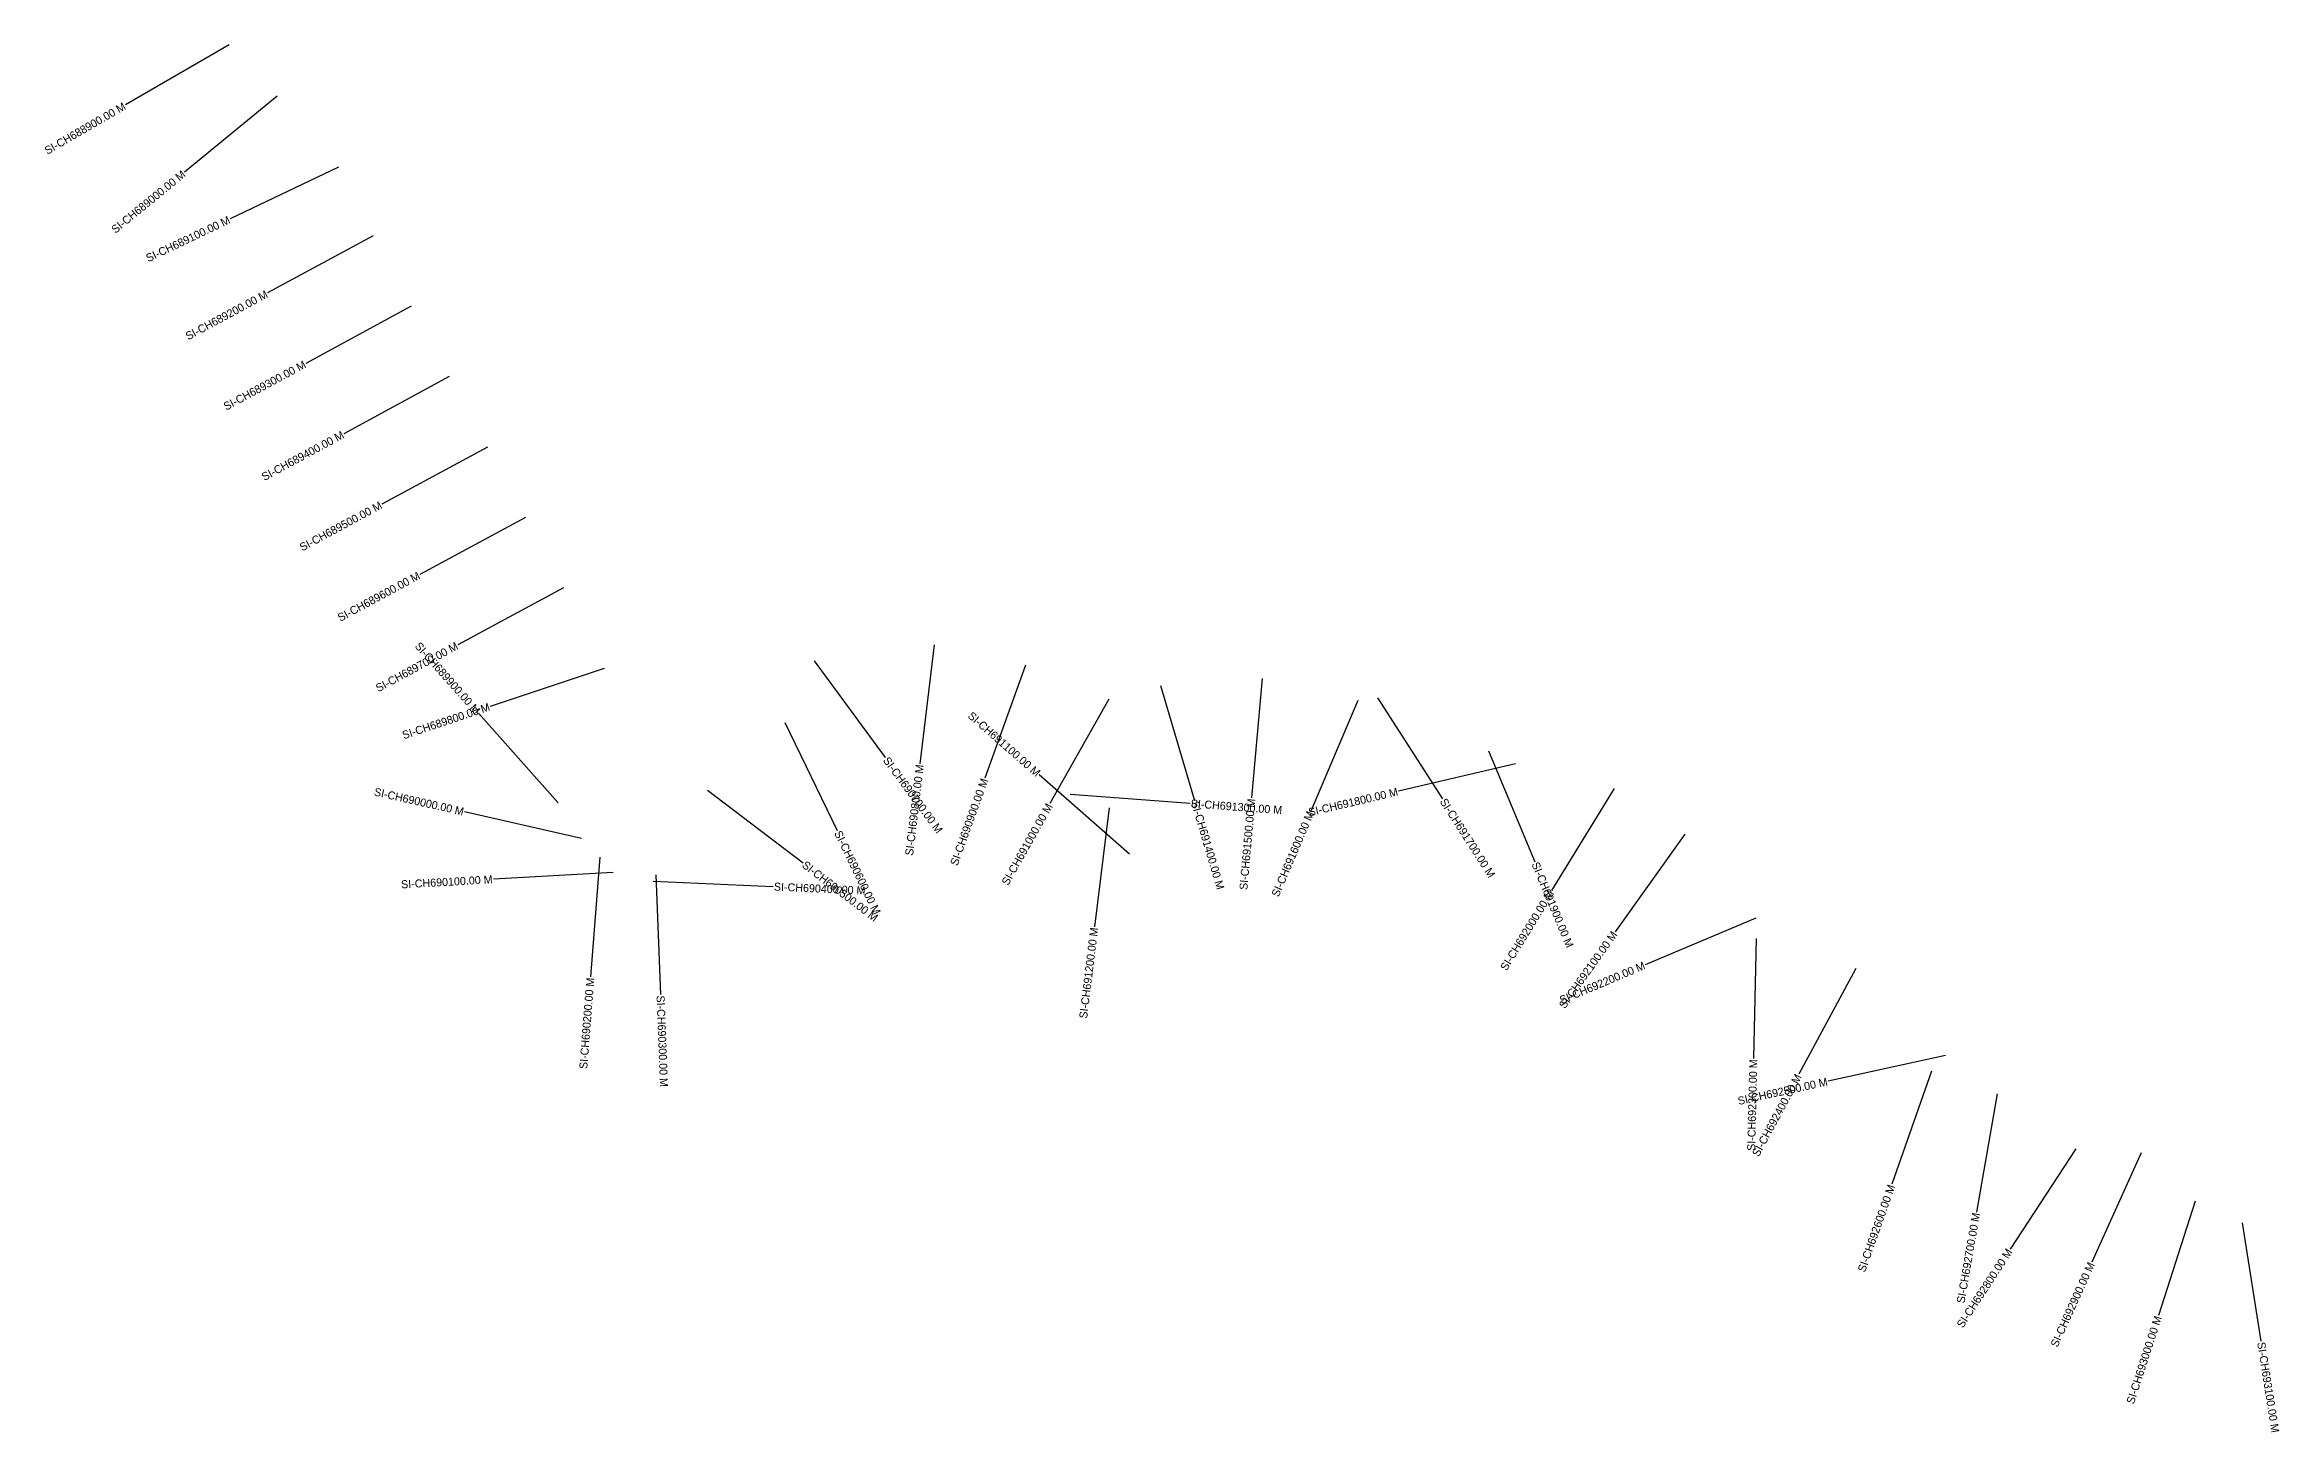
# Model space of a CAD drawing. Header units: metres. Extents: x 339539 to 346860, y 1761940 to 1765899.
# Drawn here: x 339963 to 342755, y 1761947 to 1763682 of the extents above; entities that cross this region are included whole.
import ezdxf
from ezdxf.enums import TextEntityAlignment as Align

# ---------------------------------------------------------------- set-up
doc = ezdxf.new("R2010")
doc.units = ezdxf.units.M
doc.layers.add('CS', color=134, linetype='Continuous')
doc.layers.add('CSMark', color=6, linetype='Continuous')

msp = doc.modelspace()

# ---------------------------------------------------------------- linework, layer by layer
at = {"layer": 'CS'}
for p, q in [((340193.4, 1763681.8), (340063.7, 1763606.4)), ((340253.4, 1763617.5), (340137.5, 1763522.3)), ((340329.9, 1763528.5), (340194.5, 1763463.9)), ((340373.4, 1763442.7), (340241.5, 1763371.4)), ((340421, 1763354.7), (340289, 1763283.4)), ((340468.5, 1763266.8), (340336.5, 1763195.5)), ((340516, 1763178.8), (340384.1, 1763107.5)), ((340563.6, 1763090.8), (340431.6, 1763019.5)), ((340611.1, 1763002.8), (340479.1, 1762931.5)), ((340924.2, 1762911.3), (341013.2, 1762790.6)), ((341074.4, 1762931.7), (341056.6, 1762782.7)), ((340661.9, 1762902), (340519.6, 1762854.6)), ((341188.4, 1762906.1), (341137.7, 1762764.9)), ((341484.3, 1762889.6), (341470.9, 1762740.1)), ((341292.6, 1762863.7), (341219, 1762733)), ((341357.3, 1762880.7), (341399.7, 1762736.8)), ((341603.7, 1762861.8), (341545.1, 1762723.7)), ((341628.3, 1762865.3), (341709.4, 1762739.1)), ((340604.4, 1762734), (340504.9, 1762846.2)), ((340887.8, 1762834.3), (340953.2, 1762699.3)), ((341767, 1762798.8), (341824.7, 1762660.3)), ((341800.6, 1762782.6), (341654.6, 1762748.4)), ((340791.3, 1762749.8), (340910.5, 1762658.8)), ((341318.3, 1762670), (341205.6, 1762769)), ((341244.4, 1762744.8), (341394, 1762733.5)), ((341924, 1762752.1), (341845.6, 1762624.2)), ((340633.8, 1762689.6), (340487.5, 1762722.7)), ((341292.8, 1762727.9), (341274.5, 1762579.1)), ((342012.1, 1762695), (341925.2, 1762572.7)), ((340656.7, 1762666), (340644.9, 1762516.4)), ((340673.3, 1762646.8), (340523.5, 1762638.4)), ((340723.2, 1762636.1), (340873.1, 1762629.4)), ((340726.7, 1762644.1), (340732.4, 1762494.2)), ((342101, 1762589.9), (341962.8, 1762531.6)), ((342101.5, 1762564.3), (342097.9, 1762414.3)), ((342226, 1762526.7), (342154.9, 1762394.7)), ((342337.8, 1762418.2), (342191.3, 1762385.9)), ((342320.5, 1762398.7), (342270.9, 1762257.2)), ((342402.4, 1762370.1), (342376.6, 1762222.4)), ((342500.7, 1762301.6), (342418.7, 1762176.1)), ((342582.5, 1762296.5), (342520.8, 1762159.8)), ((342650, 1762235.8), (342604, 1762093.1)), ((342708.7, 1762208.9), (342732.2, 1762060.8))]:
    msp.add_line(p, q, dxfattribs=at)

# ---------------------------------------------------------------- texts
at = {"layer": 'CSMark'}
for s, rotation, p in [('SI-CH688900.00 M', 30.1803, (340062.8, 1763605.9)), ('SI-CH689000.00 M', 39.3779, (340136.7, 1763521.7)), ('SI-CH689100.00 M', 25.4939, (340193.6, 1763463.5)), ('SI-CH689200.00 M', 28.3828, (340240.6, 1763370.9)), ('SI-CH689300.00 M', 28.3828, (340288.1, 1763283)), ('SI-CH689400.00 M', 28.3828, (340335.7, 1763195)), ('SI-CH689500.00 M', 28.3828, (340383.2, 1763107)), ('SI-CH689600.00 M', 28.3828, (340430.7, 1763019)), ('SI-CH689700.00 M', 28.3828, (340478.3, 1762931)), ('SI-CH689900.00 M', 311.535, (340504.3, 1762847)), ('SI-CH689800.00 M', 18.4453, (340518.6, 1762854.3)), ('SI-CH691100.00 M', 318.7117, (341204.8, 1762769.6)), ('SI-CH690800.00 M', 83.1743, (341056.5, 1762781.8)), ('SI-CH690000.00 M', 347.2721, (340486.5, 1762722.9)), ('SI-CH690900.00 M', 70.2521, (341137.4, 1762764)), ('SI-CH691800.00 M', 13.1855, (341653.6, 1762748.1)), ('SI-CH691000.00 M', 60.6238, (341218.5, 1762732.1)), ('SI-CH691500.00 M', 84.8857, (341470.8, 1762739.2)), ('SI-CH691600.00 M', 67.018, (341544.7, 1762722.8)), ('SI-CH690100.00 M', 3.2141, (340522.5, 1762638.4)), ('SI-CH692000.00 M', 58.4947, (341845.1, 1762623.4)), ('SI-CH691200.00 M', 82.9784, (341274.4, 1762578.1)), ('SI-CH692100.00 M', 54.5889, (341924.6, 1762571.9)), ('SI-CH692200.00 M', 22.8813, (341961.9, 1762531.2)), ('SI-CH690200.00 M', 85.4767, (340644.8, 1762515.4)), ('SI-CH692300.00 M', 88.6378, (342097.9, 1762413.3)), ('SI-CH692500.00 M', 12.4313, (342190.4, 1762385.7)), ('SI-CH692400.00 M', 61.6926, (342154.4, 1762393.8)), ('SI-CH692600.00 M', 70.6775, (342270.6, 1762256.2)), ('SI-CH692700.00 M', 80.0918, (342376.4, 1762221.4)), ('SI-CH692800.00 M', 56.8334, (342418.1, 1762175.2)), ('SI-CH692900.00 M', 65.7232, (342520.4, 1762158.9)), ('SI-CH693000.00 M', 72.1414, (342603.7, 1762092.1))]:
    msp.add_text(s, height=10, rotation=rotation, dxfattribs=at).set_placement(p, align=Align.MIDDLE_RIGHT)
for s, rotation, p in [('SI-CH690700.00 M', 306.4022, (341013.8, 1762789.8)), ('SI-CH691300.00 M', 355.664, (341395, 1762733.4)), ('SI-CH691400.00 M', 286.4317, (341400, 1762735.8)), ('SI-CH691700.00 M', 302.7229, (341709.9, 1762738.2)), ('SI-CH690600.00 M', 295.8345, (340953.6, 1762698.4)), ('SI-CH690500.00 M', 322.6285, (340911.3, 1762658.2)), ('SI-CH691900.00 M', 292.6057, (341825.1, 1762659.4)), ('SI-CH690400.00 M', 357.452, (340874.1, 1762629.3)), ('SI-CH690300.00 M', 272.1813, (340732.4, 1762493.2)), ('SI-CH693100.00 M', 279.0143, (342732.4, 1762059.8))]:
    msp.add_text(s, height=10, rotation=rotation, dxfattribs=at).set_placement(p, align=Align.MIDDLE_LEFT)

doc.saveas('drawing.dxf')
